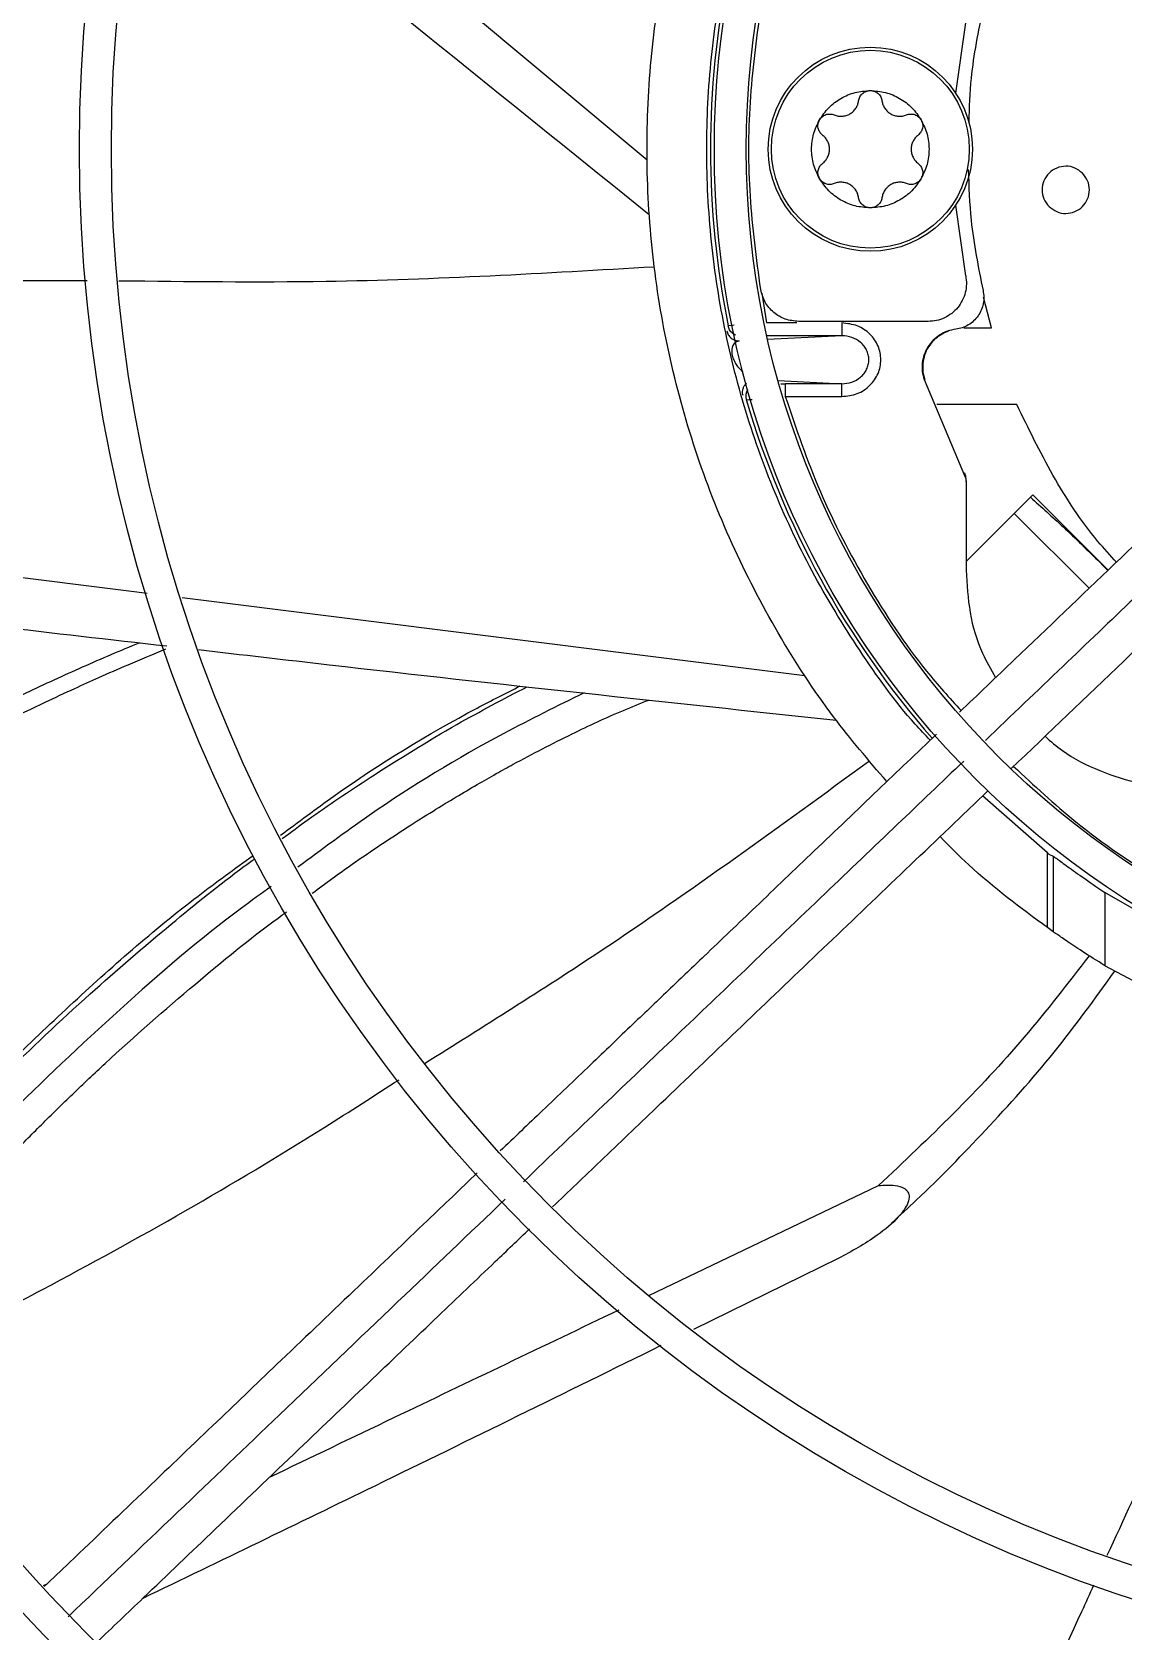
# Model space of a CAD drawing. Header units: inches. Extents: x 1229 to 1453, y -1023 to -720.
# Drawn here: x 1402.112 to 1405.478, y -749.833 to -744.899 of the extents above; entities that cross this region are included whole.
import ezdxf

# ---------------------------------------------------------------- set-up
doc = ezdxf.new("R2010")
doc.units = ezdxf.units.IN
doc.header["$MEASUREMENT"] = 0

msp = doc.modelspace()

# ---------------------------------------------------------------- linework, layer by layer
at = {"color": 18, "linetype": 'Continuous', "lineweight": 25, "true_color": 0x000000}
for p, q in [((1402.5247, -744.0533), (1404.0092, -745.294)), ((1404.9613, -745.088), (1404.9922, -744.8704)), ((1404.9922, -745.6512), (1404.9613, -745.4336)), ((1404.3637, -745.7049), (1404.378, -745.7969)), ((1405.072, -745.812), (1405.0468, -745.7168)), ((1404.8764, -745.7923), (1404.4762, -745.7923)), ((1404.4711, -745.7969), (1404.378, -745.7969)), ((1404.6103, -745.8363), (1404.3785, -745.8363)), ((1404.6103, -745.8363), (1404.3812, -745.8479)), ((1404.6103, -745.7969), (1404.6103, -745.8363)), ((1404.9869, -745.812), (1405.072, -745.812)), ((1404.4133, -745.9746), (1404.6103, -745.9845)), ((1404.4218, -745.9845), (1404.4357, -745.9845)), ((1404.6103, -745.9845), (1404.4357, -745.9845)), ((1404.8638, -745.9714), (1404.8658, -745.9711)), ((1404.8638, -745.9714), (1404.9889, -746.2679)), ((1404.4357, -746.0239), (1404.6103, -746.0239)), ((1405.15, -746.0482), (1404.9028, -746.0482)), ((1404.989, -746.2598), (1404.9889, -746.2679)), ((1404.9933, -746.286), (1404.9933, -746.2776)), ((1404.9933, -746.286), (1404.9933, -746.56)), ((1405.1996, -746.327), (1405.142, -746.3846)), ((1405.1996, -746.327), (1405.4319, -746.5594)), ((1405.142, -746.3846), (1404.9933, -746.5333)), ((1405.373, -746.6157), (1405.142, -746.3846)), ((1402.5748, -746.6436), (1404.4959, -746.885)), ((1405.2444, -747.4322), (1405.0443, -747.2565)), ((1405.2444, -747.6627), (1405.2444, -747.4322)), ((1405.2444, -747.4322), (1405.2488, -747.4357)), ((1405.2488, -747.4357), (1405.2622, -747.442)), ((1405.2622, -747.442), (1405.2622, -747.6754)), ((1405.7255, -747.729), (1405.4217, -747.5541)), ((1405.4217, -747.5541), (1405.4217, -747.7801)), ((1405.2622, -747.6754), (1405.2444, -747.6627)), ((1405.7255, -747.9423), (1405.4217, -747.7801)), ((1404.015, -748.7978), (1404.7232, -748.4587)), ((1404.599, -748.684), (1404.1526, -748.903)), ((1402.1471, -749.693), (1402.1585, -749.6875))]:
    msp.add_line(p, q, dxfattribs=at)
for centre, radius in [((1406.9618, -745.2608), 11.7126), ((1406.9618, -745.2608), 8.5704), ((1406.9618, -745.2608), 8.472), ((1406.9618, -745.2608), 6.6478), ((1406.9618, -745.2608), 6.5493), ((1406.9618, -745.2608), 4.7037), ((1406.9618, -745.2608), 4.6053), ((1406.9618, -745.2608), 2.745), ((1406.9618, -745.2608), 2.6465), ((1404.698, -745.2608), 0.315), ((1404.698, -745.2608), 0.3053)]:
    msp.add_circle(centre, radius, dxfattribs=at)
for centre, radius, start, end in [((1406.9618, -745.2608), 2.7569, 168.5929, 191.4071), ((1404.3531, -746.0225), 0.0394, 150.1073, 196.2689), ((1406.9618, -745.2608), 2.7569, 196.2782, 221.2445), ((1406.9618, -745.2608), 12.9331, 193.26667, 248.51312)]:
    msp.add_arc(centre, radius, start, end, dxfattribs=at)
for points, knots in [([(1395.2522, -745.2608), (1395.2571, -745.0053), (1395.2667, -744.4944), (1395.3447, -743.7313), (1395.4689, -742.9748), (1395.6432, -742.228), (1395.8657, -741.4942), (1396.1359, -740.7766), (1396.4523, -740.0781), (1396.8138, -739.4019), (1397.2187, -738.7507), (1397.6653, -738.1274), (1398.1518, -737.5347), (1398.676, -736.975), (1399.2356, -736.4508), (1399.8284, -735.9644), (1400.4517, -735.5177), (1401.1028, -735.1128), (1401.7791, -734.7513), (1402.4775, -734.4349), (1403.1952, -734.1648), (1403.929, -733.9422), (1404.6757, -733.7681), (1405.4323, -733.6432), (1406.1954, -733.568), (1406.9618, -733.5429), (1407.7282, -733.568), (1408.4913, -733.6432), (1409.2478, -733.7681), (1409.9946, -733.9422), (1410.7284, -734.1648), (1411.446, -734.4349), (1412.1445, -734.7513), (1412.8207, -735.1128), (1413.4719, -735.5177), (1414.0952, -735.9644), (1414.6879, -736.4508), (1415.2476, -736.975), (1415.7717, -737.5347), (1416.2582, -738.1274), (1416.7048, -738.7507), (1417.1098, -739.4019), (1417.4712, -740.0781), (1417.7877, -740.7766), (1418.0578, -741.4942), (1418.2803, -742.228), (1418.4547, -742.9748), (1418.5788, -743.7313), (1418.6568, -744.4944), (1418.6665, -745.0053), (1418.6713, -745.2608)], [0, 0, 0, 0, 0.020833, 0.041667, 0.0625, 0.083333, 0.104167, 0.125, 0.145833, 0.166667, 0.1875, 0.208333, 0.229167, 0.25, 0.270833, 0.291667, 0.3125, 0.333333, 0.354167, 0.375, 0.395833, 0.416667, 0.4375, 0.458333, 0.479167, 0.5, 0.520833, 0.541667, 0.5625, 0.583333, 0.604167, 0.625, 0.645833, 0.666667, 0.6875, 0.708333, 0.729167, 0.75, 0.770833, 0.791667, 0.8125, 0.833333, 0.854167, 0.875, 0.895833, 0.916667, 0.9375, 0.958333, 0.979167, 1, 1, 1, 1]), ([(1404.7487, -747.2122), (1404.6926, -747.1466), (1404.5693, -747.0025), (1404.4097, -746.7557), (1404.2665, -746.4803), (1404.1536, -746.1909), (1404.0716, -745.8914), (1404.0214, -745.5849), (1404.0036, -745.2748), (1404.0184, -744.9646), (1404.0657, -744.6577), (1404.1449, -744.3573), (1404.2552, -744.0671), (1404.395, -743.7896), (1404.5646, -743.5298), (1404.714, -743.3362), (1404.8142, -743.2379), (1404.8406, -743.2121)], [0, 0, 0, 0, 0.05882, 0.129282, 0.199743, 0.270205, 0.340667, 0.411128, 0.48159, 0.552051, 0.622513, 0.692975, 0.763436, 0.833898, 0.904359, 0.974821, 1, 1, 1, 1]), ([(1404.8824, -747.0845), (1404.8669, -747.0681), (1404.7863, -746.9826), (1404.6623, -746.8087), (1404.5138, -746.5652), (1404.3931, -746.3062), (1404.2991, -746.0366), (1404.2335, -745.7587), (1404.1967, -745.4755), (1404.1893, -745.19), (1404.2113, -744.9053), (1404.2624, -744.6243), (1404.3422, -744.3501), (1404.4498, -744.0856), (1404.5836, -743.8331), (1404.7445, -743.5976), (1404.8735, -743.4341), (1404.9545, -743.3563), (1404.9669, -743.3443)], [0, 0, 0, 0, 0.016441, 0.085793, 0.155147, 0.2245, 0.293853, 0.363206, 0.432559, 0.501912, 0.571266, 0.640619, 0.709972, 0.779325, 0.848678, 0.918031, 0.987384, 1, 1, 1, 1]), ([(1404.016, -745.4631), (1403.6073, -745.1342), (1403.0936, -744.7208), (1402.5842, -744.3029), (1402.48, -744.2174)], [0, 0, 0, 0, 0.7955294, 1, 1, 1, 1]), ([(1404.3597, -745.6936), (1404.347, -745.5978), (1404.3216, -745.4062), (1404.3216, -745.1154), (1404.347, -744.9238), (1404.3597, -744.828)], [0, 0, 0, 0, 0.333333, 0.666667, 1, 1, 1, 1]), ([(1405.0457, -744.8248), (1405.0309, -744.8968), (1405.0071, -745.0131), (1405.003, -745.1316), (1405.0014, -745.1768)], [0, 0, 0, 0, 0.618438, 1, 1, 1, 1]), ([(1404.5411, -745.1702), (1404.5501, -745.1571), (1404.568, -745.131), (1404.6065, -745.1024), (1404.6505, -745.0833), (1404.6822, -745.0809), (1404.698, -745.0797)], [0, 0, 0, 0, 0.25, 0.50001, 0.750001, 1, 1, 1, 1]), ([(1404.662, -745.1112), (1404.6631, -745.1069), (1404.6651, -745.0984), (1404.6736, -745.0882), (1404.6849, -745.0811), (1404.6936, -745.0802), (1404.698, -745.0797)], [0, 0, 0, 0, 0.25, 0.500031, 0.75007, 1, 1, 1, 1]), ([(1404.698, -745.0797), (1404.7023, -745.0802), (1404.711, -745.0811), (1404.7223, -745.0882), (1404.7309, -745.0984), (1404.7329, -745.1069), (1404.7339, -745.1112)], [0, 0, 0, 0, 0.249996, 0.500014, 0.750022, 1, 1, 1, 1]), ([(1404.698, -745.0797), (1404.7138, -745.0809), (1404.7454, -745.0833), (1404.7894, -745.1024), (1404.828, -745.131), (1404.8459, -745.1571), (1404.8548, -745.1702)], [0, 0, 0, 0, 0.250018, 0.500003, 0.750006, 1, 1, 1, 1]), ([(1404.5411, -745.1702), (1404.5437, -745.1667), (1404.5489, -745.1596), (1404.5607, -745.1534), (1404.5738, -745.1511), (1404.5822, -745.1536), (1404.5864, -745.1549)], [0, 0, 0, 0, 0.249989, 0.499993, 0.750051, 1, 1, 1, 1]), ([(1404.5864, -745.1549), (1404.5904, -745.1562), (1404.5984, -745.1589), (1404.6111, -745.1594), (1404.6236, -745.1571), (1404.6352, -745.1521), (1404.6454, -745.1445), (1404.6536, -745.1348), (1404.6596, -745.1236), (1404.6612, -745.1153), (1404.662, -745.1112)], [0, 0, 0, 0, 0.125008, 0.250001, 0.375007, 0.500004, 0.625003, 0.750012, 0.874992, 1, 1, 1, 1]), ([(1404.7339, -745.1112), (1404.7348, -745.1153), (1404.7364, -745.1236), (1404.7424, -745.1348), (1404.7506, -745.1445), (1404.7608, -745.1521), (1404.7724, -745.1571), (1404.7849, -745.1594), (1404.7976, -745.1589), (1404.8056, -745.1562), (1404.8096, -745.1549)], [0, 0, 0, 0, 0.125008, 0.249988, 0.374997, 0.499996, 0.624993, 0.749999, 0.874992, 1, 1, 1, 1]), ([(1404.8096, -745.1549), (1404.8138, -745.1536), (1404.8222, -745.1511), (1404.8353, -745.1534), (1404.8471, -745.1596), (1404.8523, -745.1667), (1404.8548, -745.1702)], [0, 0, 0, 0, 0.2499487, 0.5000075, 0.7500107, 1, 1, 1, 1]), ([(1404.5411, -745.3513), (1404.5343, -745.3371), (1404.5205, -745.3085), (1404.5151, -745.2608), (1404.5205, -745.2131), (1404.5343, -745.1845), (1404.5411, -745.1702)], [0, 0, 0, 0, 0.25, 0.5, 0.75, 1, 1, 1, 1]), ([(1404.5504, -745.2171), (1404.5473, -745.2141), (1404.5409, -745.2081), (1404.5363, -745.1956), (1404.5358, -745.1822), (1404.5394, -745.1742), (1404.5411, -745.1702)], [0, 0, 0, 0, 0.24999, 0.499996, 0.749992, 1, 1, 1, 1]), ([(1404.8548, -745.1702), (1404.8566, -745.1742), (1404.8602, -745.1822), (1404.8597, -745.1956), (1404.855, -745.2081), (1404.8487, -745.2141), (1404.8455, -745.2171)], [0, 0, 0, 0, 0.250008, 0.500004, 0.75001, 1, 1, 1, 1]), ([(1404.8548, -745.1702), (1404.8617, -745.1845), (1404.8754, -745.2131), (1404.8809, -745.2608), (1404.8754, -745.3085), (1404.8617, -745.3371), (1404.8548, -745.3513)], [0, 0, 0, 0, 0.25, 0.5, 0.75, 1, 1, 1, 1]), ([(1404.5504, -745.3045), (1404.5536, -745.3017), (1404.5599, -745.2961), (1404.5667, -745.2853), (1404.571, -745.2734), (1404.5724, -745.2608), (1404.571, -745.2482), (1404.5667, -745.2363), (1404.5599, -745.2255), (1404.5536, -745.2199), (1404.5504, -745.2171)], [0, 0, 0, 0, 0.125011, 0.250004, 0.375001, 0.5, 0.624999, 0.749996, 0.874989, 1, 1, 1, 1]), ([(1404.8455, -745.2171), (1404.8424, -745.2199), (1404.836, -745.2255), (1404.8293, -745.2363), (1404.825, -745.2482), (1404.8235, -745.2608), (1404.825, -745.2734), (1404.8293, -745.2853), (1404.836, -745.2961), (1404.8424, -745.3017), (1404.8455, -745.3045)], [0, 0, 0, 0, 0.125011, 0.250004, 0.375001, 0.5, 0.624999, 0.749996, 0.874989, 1, 1, 1, 1]), ([(1418.6713, -745.2608), (1418.6665, -745.5163), (1418.6568, -746.0272), (1418.5788, -746.7903), (1418.4547, -747.5468), (1418.2803, -748.2936), (1418.0578, -749.0274), (1417.7877, -749.745), (1417.4712, -750.4435), (1417.1098, -751.1197), (1416.7048, -751.7709), (1416.2582, -752.3942), (1415.7717, -752.9869), (1415.2476, -753.5466), (1414.6879, -754.0708), (1414.0952, -754.5572), (1413.4719, -755.0039), (1412.8207, -755.4088), (1412.1445, -755.7703), (1411.446, -756.0867), (1410.7284, -756.3568), (1409.9946, -756.5794), (1409.2478, -756.7535), (1408.4913, -756.8784), (1407.7282, -756.9536), (1406.9618, -756.9787), (1406.1954, -756.9536), (1405.4323, -756.8784), (1404.6757, -756.7535), (1403.929, -756.5794), (1403.1952, -756.3568), (1402.4775, -756.0867), (1401.7791, -755.7702), (1401.1028, -755.4088), (1400.4517, -755.0039), (1399.8284, -754.5572), (1399.2356, -754.0708), (1398.676, -753.5466), (1398.1518, -752.9869), (1397.6653, -752.3942), (1397.2187, -751.7709), (1396.8138, -751.1197), (1396.4523, -750.4435), (1396.1359, -749.745), (1395.8657, -749.0274), (1395.6432, -748.2936), (1395.4689, -747.5468), (1395.3447, -746.7903), (1395.2667, -746.0272), (1395.2571, -745.5163), (1395.2522, -745.2608)], [0, 0, 0, 0, 0.020833, 0.041667, 0.0625, 0.083333, 0.104167, 0.125, 0.145833, 0.166667, 0.1875, 0.208333, 0.229167, 0.25, 0.270833, 0.291667, 0.3125, 0.333333, 0.354167, 0.375, 0.395833, 0.416667, 0.4375, 0.458333, 0.479167, 0.5, 0.520833, 0.541667, 0.5625, 0.583333, 0.604167, 0.625, 0.645833, 0.666667, 0.6875, 0.708333, 0.729167, 0.75, 0.770833, 0.791667, 0.8125, 0.833333, 0.854167, 0.875, 0.895833, 0.916667, 0.9375, 0.958333, 0.979167, 1, 1, 1, 1]), ([(1404.5411, -745.3513), (1404.5394, -745.3474), (1404.5358, -745.3394), (1404.5363, -745.326), (1404.5409, -745.3135), (1404.5473, -745.3075), (1404.5504, -745.3045)], [0, 0, 0, 0, 0.250008, 0.500004, 0.75001, 1, 1, 1, 1]), ([(1404.8455, -745.3045), (1404.8487, -745.3075), (1404.855, -745.3135), (1404.8597, -745.326), (1404.8602, -745.3394), (1404.8566, -745.3474), (1404.8548, -745.3513)], [0, 0, 0, 0, 0.24999, 0.499996, 0.749992, 1, 1, 1, 1]), ([(1405.0002, -745.3235), (1405.0019, -745.3759), (1405.006, -745.5015), (1405.0311, -745.6248), (1405.0457, -745.6967)], [0, 0, 0, 0, 0.416577, 1, 1, 1, 1]), ([(1405.3524, -745.3346), (1405.3449, -745.3286), (1405.3299, -745.3167), (1405.3008, -745.3114), (1405.2723, -745.317), (1405.2481, -745.3332), (1405.2318, -745.3575), (1405.2263, -745.386), (1405.2315, -745.415), (1405.2434, -745.4301), (1405.2494, -745.4376)], [0, 0, 0, 0, 0.124989, 0.249992, 0.374996, 0.500002, 0.625002, 0.750001, 0.875, 1, 1, 1, 1]), ([(1405.2494, -745.4376), (1405.2569, -745.4435), (1405.2719, -745.4555), (1405.301, -745.4607), (1405.3295, -745.4551), (1405.3537, -745.4389), (1405.37, -745.4146), (1405.3755, -745.3862), (1405.3703, -745.3571), (1405.3584, -745.3421), (1405.3524, -745.3346)], [0, 0, 0, 0, 0.125005, 0.250008, 0.37501, 0.499998, 0.624997, 0.749999, 0.875001, 1, 1, 1, 1]), ([(1404.698, -745.4419), (1404.6822, -745.4407), (1404.6505, -745.4383), (1404.6065, -745.4192), (1404.568, -745.3906), (1404.5501, -745.3644), (1404.5411, -745.3513)], [0, 0, 0, 0, 0.2499995, 0.4999904, 0.7499998, 1, 1, 1, 1]), ([(1404.5864, -745.3667), (1404.5822, -745.368), (1404.5738, -745.3705), (1404.5607, -745.3682), (1404.5489, -745.362), (1404.5437, -745.3549), (1404.5411, -745.3513)], [0, 0, 0, 0, 0.249949, 0.500007, 0.750011, 1, 1, 1, 1]), ([(1404.662, -745.4104), (1404.6612, -745.4063), (1404.6596, -745.398), (1404.6536, -745.3868), (1404.6454, -745.3771), (1404.6352, -745.3695), (1404.6236, -745.3645), (1404.6111, -745.3622), (1404.5984, -745.3627), (1404.5904, -745.3654), (1404.5864, -745.3667)], [0, 0, 0, 0, 0.125008, 0.249988, 0.374997, 0.499996, 0.624993, 0.749999, 0.874992, 1, 1, 1, 1]), ([(1404.8548, -745.3513), (1404.8459, -745.3644), (1404.828, -745.3906), (1404.7894, -745.4192), (1404.7454, -745.4383), (1404.7138, -745.4407), (1404.698, -745.4419)], [0, 0, 0, 0, 0.249994, 0.499997, 0.749982, 1, 1, 1, 1]), ([(1404.8096, -745.3667), (1404.8056, -745.3654), (1404.7976, -745.3627), (1404.7849, -745.3622), (1404.7724, -745.3645), (1404.7608, -745.3695), (1404.7506, -745.3771), (1404.7424, -745.3868), (1404.7364, -745.398), (1404.7348, -745.4063), (1404.7339, -745.4104)], [0, 0, 0, 0, 0.125008, 0.250001, 0.375007, 0.500004, 0.625003, 0.750012, 0.874992, 1, 1, 1, 1]), ([(1404.8548, -745.3513), (1404.8523, -745.3549), (1404.8471, -745.362), (1404.8353, -745.3682), (1404.8222, -745.3705), (1404.8138, -745.368), (1404.8096, -745.3667)], [0, 0, 0, 0, 0.249989, 0.499993, 0.750051, 1, 1, 1, 1]), ([(1404.698, -745.4419), (1404.6936, -745.4414), (1404.6849, -745.4405), (1404.6736, -745.4334), (1404.6651, -745.4232), (1404.6631, -745.4147), (1404.662, -745.4104)], [0, 0, 0, 0, 0.249996, 0.500013, 0.750022, 1, 1, 1, 1]), ([(1404.7339, -745.4104), (1404.7329, -745.4147), (1404.7309, -745.4232), (1404.7223, -745.4334), (1404.711, -745.4405), (1404.7023, -745.4414), (1404.698, -745.4419)], [0, 0, 0, 0, 0.249999, 0.50003, 0.75007, 1, 1, 1, 1]), ([(1400.4224, -745.5594), (1400.6169, -745.5794), (1401.1448, -745.6338), (1401.7657, -745.6671), (1402.1912, -745.6664), (1402.2816, -745.6663)], [0, 0, 0, 0, 0.314824, 0.854464, 1, 1, 1, 1]), ([(1402.3797, -745.6665), (1402.5928, -745.6689), (1403.1438, -745.6752), (1403.6939, -745.643), (1404.0313, -745.6232)], [0, 0, 0, 0, 0.386729, 1, 1, 1, 1]), ([(1404.4762, -745.7923), (1404.4624, -745.7909), (1404.4347, -745.788), (1404.3984, -745.766), (1404.3707, -745.7339), (1404.3634, -745.707), (1404.3597, -745.6936)], [0, 0, 0, 0, 0.250009, 0.500005, 0.749994, 1, 1, 1, 1]), ([(1404.9922, -745.6512), (1404.9934, -745.6599), (1404.9956, -745.6771), (1404.9918, -745.7032), (1404.9827, -745.7278), (1404.9684, -745.7498), (1404.9496, -745.7681), (1404.9273, -745.7818), (1404.9024, -745.7906), (1404.8851, -745.7917), (1404.8764, -745.7923)], [0, 0, 0, 0, 0.125001, 0.250001, 0.374998, 0.500001, 0.625014, 0.749999, 0.875017, 1, 1, 1, 1]), ([(1405.0457, -745.6967), (1405.0468, -745.7035), (1405.0491, -745.7171), (1405.0469, -745.7378), (1405.0409, -745.7575), (1405.0308, -745.7756), (1405.0172, -745.7913), (1405.0006, -745.8036), (1404.9819, -745.8126), (1404.9684, -745.8151), (1404.9616, -745.8163)], [0, 0, 0, 0, 0.124963, 0.249993, 0.374924, 0.499989, 0.624924, 0.749981, 0.874946, 1, 1, 1, 1]), ([(1406.3223, -745.7086), (1406.2966, -745.7331), (1406.2387, -745.7884), (1406.1488, -745.8743), (1406.0525, -745.9664), (1405.9553, -746.0593), (1405.8569, -746.1533), (1405.6887, -746.314), (1405.4505, -746.5416), (1405.1891, -746.7914), (1405.0297, -746.9438), (1404.9731, -746.9978)], [0, 0, 0, 0, 0.05711, 0.128549, 0.199694, 0.271209, 0.344556, 0.418387, 0.645032, 0.874058, 1, 1, 1, 1]), ([(1404.2549, -745.8209), (1404.2561, -745.8251), (1404.2588, -745.8337), (1404.2681, -745.844), (1404.2801, -745.851), (1404.2891, -745.8519), (1404.2934, -745.8523)], [0, 0, 0, 0, 0.242701, 0.500196, 0.757576, 1, 1, 1, 1]), ([(1404.2775, -745.8042), (1404.2741, -745.8045), (1404.2617, -745.8055), (1404.2603, -745.8058), (1404.2593, -745.8061)], [0, 0, 0, 0, 0.270825, 1, 1, 1, 1]), ([(1404.2828, -745.8343), (1404.2794, -745.8326), (1404.2718, -745.829), (1404.2632, -745.8188), (1404.2606, -745.8102), (1404.2593, -745.8061)], [0, 0, 0, 0, 0.296439, 0.658772, 1, 1, 1, 1]), ([(1404.6103, -746.0239), (1404.6265, -746.0221), (1404.6583, -746.0186), (1404.6983, -745.9917), (1404.7202, -745.9601), (1404.7289, -745.932), (1404.7311, -745.9104), (1404.7289, -745.8888), (1404.7202, -745.8607), (1404.6983, -745.8291), (1404.6583, -745.8022), (1404.6265, -745.7987), (1404.6103, -745.7969)], [0, 0, 0, 0, 0.13208, 0.259807, 0.381605, 0.440901, 0.500003, 0.559051, 0.618404, 0.740194, 0.86792, 1, 1, 1, 1]), ([(1404.6103, -745.9845), (1404.6208, -745.9835), (1404.6416, -745.9816), (1404.6647, -745.9679), (1404.679, -745.9531), (1404.6871, -745.94), (1404.6922, -745.9256), (1404.6939, -745.9104), (1404.6922, -745.8952), (1404.6871, -745.8808), (1404.679, -745.8677), (1404.6647, -745.8529), (1404.6416, -745.8392), (1404.6208, -745.8373), (1404.6103, -745.8363)], [0, 0, 0, 0, 0.127646, 0.253731, 0.316129, 0.377882, 0.439094, 0.5, 0.560906, 0.622118, 0.683871, 0.746269, 0.872354, 1, 1, 1, 1]), ([(1404.9616, -745.8163), (1404.953, -745.8179), (1404.9357, -745.8211), (1404.912, -745.8331), (1404.8914, -745.8495), (1404.8749, -745.8702), (1404.8634, -745.8939), (1404.8575, -745.9196), (1404.857, -745.9461), (1404.8615, -745.963), (1404.8638, -745.9714)], [0, 0, 0, 0, 0.125215, 0.25039, 0.375498, 0.500529, 0.625476, 0.750352, 0.875182, 1, 1, 1, 1]), ([(1404.9395, -745.8215), (1404.9393, -745.8215), (1404.9308, -745.8235), (1404.915, -745.8323), (1404.8936, -745.8485), (1404.8764, -745.8703), (1404.8646, -745.8954), (1404.8592, -745.9218), (1404.8593, -745.9475), (1404.8637, -745.9635), (1404.8658, -745.9711)], [0, 0, 0, 0, 0.002793, 0.141481, 0.287565, 0.43758, 0.587496, 0.733301, 0.871597, 1, 1, 1, 1]), ([(1404.8812, -745.8656), (1404.8819, -745.8644), (1404.8868, -745.8561), (1404.8997, -745.8438), (1404.9188, -745.8296), (1404.9331, -745.824), (1404.9401, -745.8212)], [0, 0, 0, 0, 0.0563013, 0.3807842, 0.6971078, 1, 1, 1, 1]), ([(1406.395, -745.8024), (1406.3593, -745.8365), (1406.278, -745.9143), (1406.154, -746.0327), (1406.0167, -746.164), (1405.8683, -746.3057), (1405.6981, -746.4684), (1405.5037, -746.6542), (1405.2859, -746.8623), (1405.1328, -747.0086), (1405.053, -747.0848)], [0, 0, 0, 0, 0.079852, 0.181674, 0.276801, 0.38677, 0.51305, 0.657293, 0.821408, 1, 1, 1, 1]), ([(1404.2934, -745.8523), (1404.2899, -745.8531), (1404.2828, -745.8548), (1404.2748, -745.8642), (1404.27, -745.8743), (1404.2704, -745.8877), (1404.2709, -745.8916), (1404.2714, -745.8948), (1404.2722, -745.8982), (1404.2731, -745.9016), (1404.2742, -745.9047), (1404.2765, -745.911), (1404.2816, -745.9213), (1404.2924, -745.9375), (1404.2997, -745.9431), (1404.3048, -745.947)], [0, 0, 0, 0, 0.207855, 0.412922, 0.557567, 0.578568, 0.588222, 0.597281, 0.606001, 0.614865, 0.624252, 0.634271, 0.678704, 0.77663, 1, 1, 1, 1]), ([(1404.8652, -745.9713), (1404.8621, -745.9573), (1404.8574, -745.9356), (1404.862, -745.9055), (1404.8692, -745.8837), (1404.8775, -745.8713), (1404.8812, -745.8656)], [0, 0, 0, 0, 0.3849198, 0.5963778, 0.8156775, 1, 1, 1, 1]), ([(1405.1329, -747.1719), (1405.2486, -747.0613), (1405.4743, -746.8457), (1405.809, -746.5258), (1406.056, -746.2897), (1406.2204, -746.1326), (1406.3026, -746.0541), (1406.3904, -745.9702), (1406.4508, -745.9124), (1406.4846, -745.8802)], [0, 0, 0, 0, 0.2572, 0.501376, 0.742891, 0.8052, 0.866002, 0.925153, 1, 1, 1, 1]), ([(1404.3055, -746.0212), (1404.3049, -746.0186), (1404.3037, -746.013), (1404.3041, -746.004), (1404.3068, -745.995), (1404.3109, -745.9873), (1404.3148, -745.9836), (1404.3164, -745.9821)], [0, 0, 0, 0, 0.1921485, 0.4004673, 0.6211874, 0.8486075, 1, 1, 1, 1]), ([(1404.4357, -745.9845), (1404.4357, -745.9852), (1404.4357, -745.9865), (1404.4357, -745.9957), (1404.4357, -746.0086), (1404.4357, -746.0188), (1404.4357, -746.0239)], [0, 0, 0, 0, 0.2500041, 0.4999999, 0.7499969, 1, 1, 1, 1]), ([(1404.6103, -746.0239), (1404.6103, -746.0188), (1404.6103, -746.0086), (1404.6103, -745.9957), (1404.6103, -745.9865), (1404.6103, -745.9852), (1404.6103, -745.9845)], [0, 0, 0, 0, 0.2500031, 0.5000001, 0.7499959, 1, 1, 1, 1]), ([(1404.3154, -746.0336), (1404.3169, -746.0336), (1404.3192, -746.0337), (1404.33, -746.0329), (1404.3331, -746.0327)], [0, 0, 0, 0, 0.7037932, 1, 1, 1, 1]), ([(1404.4357, -746.0239), (1404.4692, -746.1229), (1404.5371, -746.323), (1404.6861, -746.6063), (1404.8327, -746.8331), (1404.9418, -746.9533), (1404.978, -746.9932)], [0, 0, 0, 0, 0.279586, 0.565486, 0.855754, 1, 1, 1, 1]), ([(1405.4571, -746.5353), (1405.4378, -746.514), (1405.3632, -746.4317), (1405.2569, -746.2693), (1405.1855, -746.1217), (1405.15, -746.0482)], [0, 0, 0, 0, 0.148915, 0.576562, 1, 1, 1, 1]), ([(1404.9889, -746.2679), (1404.9902, -746.2708), (1404.9927, -746.2766), (1404.9931, -746.2829), (1404.9933, -746.286)], [0, 0, 0, 0, 0.499793, 1, 1, 1, 1]), ([(1404.9933, -746.2776), (1404.9931, -746.2745), (1404.9927, -746.2683), (1404.9902, -746.2626), (1404.989, -746.2598)], [0, 0, 0, 0, 0.500006, 1, 1, 1, 1]), ([(1405.192, -746.3346), (1405.2258, -746.3649), (1405.2987, -746.4306), (1405.3773, -746.5071), (1405.4228, -746.5523), (1405.4309, -746.5603)], [0, 0, 0, 0, 0.414437, 0.895928, 1, 1, 1, 1]), ([(1400.5169, -746.3866), (1400.5563, -746.3915), (1401.2054, -746.4721), (1401.8561, -746.5536), (1402.4673, -746.6302)], [0, 0, 0, 0, 0.060687, 1, 1, 1, 1]), ([(1402.528, -746.7945), (1402.1754, -746.7542), (1401.5141, -746.6786), (1400.8547, -746.5981), (1400.5469, -746.5606)], [0, 0, 0, 0, 0.533249, 1, 1, 1, 1]), ([(1404.9933, -746.56), (1404.9959, -746.6037), (1405.0012, -746.6911), (1405.0341, -746.8041), (1405.0702, -746.8667), (1405.0845, -746.8914)], [0, 0, 0, 0, 0.377261, 0.754522, 1, 1, 1, 1]), ([(1402.4421, -746.7846), (1402.4131, -746.7966), (1402.3543, -746.8208), (1402.2669, -746.8592), (1402.1794, -746.8986), (1402.0927, -746.9391), (1402.0066, -746.9806), (1401.9213, -747.0231), (1401.8368, -747.0665), (1401.753, -747.1109), (1401.6543, -747.1647), (1401.5327, -747.2337), (1401.381, -747.3242), (1401.2076, -747.4342), (1401.036, -747.5497), (1400.9251, -747.6324), (1400.8767, -747.6685)], [0, 0, 0, 0, 0.052483, 0.105932, 0.159241, 0.212409, 0.265434, 0.318317, 0.371058, 0.423656, 0.476108, 0.55818, 0.65612, 0.769934, 0.899624, 1, 1, 1, 1]), ([(1400.8969, -747.7232), (1400.9617, -747.6741), (1401.1519, -747.53), (1401.491, -747.3156), (1401.8115, -747.1361), (1402.0351, -747.0233), (1402.1453, -746.9701), (1402.2377, -746.927), (1402.3231, -746.8884), (1402.4167, -746.8473), (1402.4858, -746.8185), (1402.5247, -746.8023)], [0, 0, 0, 0, 0.129763, 0.381429, 0.640209, 0.716835, 0.782155, 0.836167, 0.879949, 0.932419, 1, 1, 1, 1]), ([(1404.593, -747.0236), (1404.0714, -746.9679), (1403.4149, -746.8977), (1402.7596, -746.8214), (1402.625, -746.8058)], [0, 0, 0, 0, 0.7945498, 1, 1, 1, 1]), ([(1402.8784, -747.3778), (1402.9329, -747.3369), (1403.1261, -747.1919), (1403.375, -747.0398), (1403.5737, -746.9394), (1403.6181, -746.917)], [0, 0, 0, 0, 0.233458, 0.828535, 1, 1, 1, 1]), ([(1402.8838, -747.3877), (1402.9103, -747.3681), (1402.9988, -747.3027), (1403.1773, -747.1835), (1403.4013, -747.0437), (1403.5667, -746.9573), (1403.6394, -746.9193)], [0, 0, 0, 0, 0.110551, 0.370365, 0.72305, 1, 1, 1, 1]), ([(1403.8147, -746.9385), (1403.7317, -746.9792), (1403.5031, -747.0915), (1403.208, -747.2717), (1403.0048, -747.4223), (1402.9321, -747.4761)], [0, 0, 0, 0, 0.2679323, 0.7381543, 1, 1, 1, 1]), ([(1402.9761, -747.5565), (1403.0168, -747.5264), (1403.0865, -747.4749), (1403.1857, -747.4078), (1403.269, -747.3531), (1403.3464, -747.3042), (1403.4178, -747.2607), (1403.483, -747.2223), (1403.5417, -747.1888), (1403.6384, -747.1352), (1403.7682, -747.0684), (1403.9082, -747.0029), (1403.9884, -746.9709), (1404.0147, -746.9604)], [0, 0, 0, 0, 0.126707, 0.2164, 0.299415, 0.375758, 0.445433, 0.50844, 0.56479, 0.614482, 0.784764, 0.929388, 1, 1, 1, 1]), ([(1404.9019, -747.0659), (1404.8417, -747.1234), (1404.716, -747.2435), (1404.5302, -747.4211), (1404.3515, -747.5919), (1404.2038, -747.733), (1404.0776, -747.8536), (1403.9606, -747.9654), (1403.8288, -748.0914), (1403.6923, -748.2218), (1403.5996, -748.3104), (1403.5562, -748.3518)], [0, 0, 0, 0, 0.133746, 0.279588, 0.413663, 0.531738, 0.608753, 0.695126, 0.792781, 0.902958, 1, 1, 1, 1]), ([(1405.237, -747.0724), (1405.2545, -747.0877), (1405.305, -747.1317), (1405.4053, -747.1814), (1405.531, -747.222), (1405.6187, -747.2269), (1405.6626, -747.2293)], [0, 0, 0, 0, 0.150102, 0.433397, 0.716699, 1, 1, 1, 1]), ([(1403.3229, -748.0816), (1403.5046, -747.9677), (1403.9727, -747.6744), (1404.4193, -747.349), (1404.6924, -747.15)], [0, 0, 0, 0, 0.388294, 1, 1, 1, 1]), ([(1404.986, -747.1489), (1404.9181, -747.2138), (1404.7755, -747.3501), (1404.5509, -747.5646), (1404.3241, -747.7814), (1404.0959, -747.9995), (1403.8675, -748.2177), (1403.7096, -748.3686), (1403.6276, -748.447)], [0, 0, 0, 0, 0.1497372, 0.3141488, 0.4951245, 0.6503524, 0.8182344, 1, 1, 1, 1]), ([(1405.14, -747.1651), (1405.2026, -747.2236), (1405.3444, -747.3562), (1405.595, -747.5241), (1405.8609, -747.6676), (1406.0429, -747.7317), (1406.1242, -747.7604)], [0, 0, 0, 0, 0.22136, 0.501461, 0.77735, 1, 1, 1, 1]), ([(1403.7173, -748.5246), (1403.7666, -748.4775), (1403.8733, -748.3756), (1404.1361, -748.1244), (1404.5099, -747.7673), (1404.8515, -747.4408), (1405.0369, -747.2636), (1405.0619, -747.2397)], [0, 0, 0, 0, 0.11035, 0.238589, 0.587584, 0.944376, 1, 1, 1, 1]), ([(1405.2444, -747.6627), (1405.161, -747.6012), (1405.0441, -747.5149), (1404.9424, -747.4115), (1404.9132, -747.3819)], [0, 0, 0, 0, 0.713012, 1, 1, 1, 1]), ([(1401.4315, -748.7607), (1401.4561, -748.728), (1401.5863, -748.5549), (1401.8515, -748.2671), (1402.2243, -747.9005), (1402.5394, -747.624), (1402.7369, -747.4812), (1402.794, -747.44)], [0, 0, 0, 0, 0.064155, 0.338902, 0.613661, 0.888436, 1, 1, 1, 1]), ([(1401.4376, -748.771), (1401.4454, -748.7612), (1401.4772, -748.7207), (1401.5343, -748.6516), (1401.6081, -748.5643), (1401.7131, -748.4442), (1401.8487, -748.2964), (1402.0503, -748.0906), (1402.2786, -747.8746), (1402.5295, -747.6597), (1402.7, -747.5219), (1402.7879, -747.4579), (1402.7986, -747.4501)], [0, 0, 0, 0, 0.019567, 0.080793, 0.140643, 0.199118, 0.331502, 0.456248, 0.653121, 0.827364, 0.97898, 1, 1, 1, 1]), ([(1405.2622, -747.442), (1405.2648, -747.4437), (1405.2702, -747.4473), (1405.3013, -747.4702), (1405.3504, -747.5058), (1405.397, -747.5375), (1405.4217, -747.5541)], [0, 0, 0, 0, 0.217088, 0.450003, 0.710031, 1, 1, 1, 1]), ([(1402.8498, -747.5358), (1402.8189, -747.5579), (1402.6562, -747.6744), (1402.3809, -747.9123), (1402.0257, -748.2481), (1401.7277, -748.5647), (1401.5593, -748.7783), (1401.4925, -748.863)], [0, 0, 0, 0, 0.060045, 0.316961, 0.573933, 0.831058, 1, 1, 1, 1]), ([(1401.5486, -748.9414), (1401.6275, -748.8417), (1401.7323, -748.7093), (1401.8725, -748.552), (1401.9585, -748.4583), (1402.048, -748.3642), (1402.1411, -748.2698), (1402.2377, -748.1752), (1402.3938, -748.0278), (1402.6034, -747.8447), (1402.7913, -747.6906), (1402.888, -747.6205), (1402.8966, -747.6143)], [0, 0, 0, 0, 0.200081, 0.265506, 0.33241, 0.40079, 0.470643, 0.541969, 0.614762, 0.810431, 0.983024, 1, 1, 1, 1]), ([(1405.4217, -747.7801), (1405.3974, -747.7649), (1405.3509, -747.7359), (1405.3018, -747.7029), (1405.2703, -747.6811), (1405.2649, -747.6773), (1405.2622, -747.6754)], [0, 0, 0, 0, 0.283639, 0.542516, 0.778331, 1, 1, 1, 1]), ([(1405.373, -747.7497), (1405.3075, -747.8344), (1405.1767, -748.0037), (1404.957, -748.2384), (1404.8011, -748.3853), (1404.7232, -748.4587)], [0, 0, 0, 0, 0.333469, 0.666768, 1, 1, 1, 1]), ([(1404.7636, -748.5743), (1404.7893, -748.5507), (1404.8892, -748.459), (1405.0587, -748.2849), (1405.2672, -748.053), (1405.391, -747.8821), (1405.4517, -747.7982)], [0, 0, 0, 0, 0.100824, 0.391078, 0.701056, 1, 1, 1, 1]), ([(1405.4289, -749.5991), (1405.5312, -749.3785), (1405.763, -748.8783), (1405.9625, -748.3643), (1406.074, -748.0769)], [0, 0, 0, 0, 0.441064, 1, 1, 1, 1]), ([(1401.6248, -749.0459), (1401.7983, -748.9581), (1402.2708, -748.7189), (1402.8104, -748.4116), (1403.1681, -748.1809), (1403.2442, -748.1319)], [0, 0, 0, 0, 0.313558, 0.85396, 1, 1, 1, 1]), ([(1403.4851, -748.4198), (1403.434, -748.4686), (1403.3122, -748.5851), (1403.1107, -748.7776), (1402.8943, -748.9844), (1402.6762, -749.1928), (1402.4584, -749.4009), (1402.2808, -749.5707), (1402.1757, -749.6711), (1402.1497, -749.696)], [0, 0, 0, 0, 0.114299, 0.272539, 0.451349, 0.599848, 0.762614, 0.941291, 1, 1, 1, 1]), ([(1404.7232, -748.4587), (1404.7409, -748.4574), (1404.7689, -748.4553), (1404.7971, -748.4632), (1404.8088, -748.4717), (1404.8141, -748.4783), (1404.8172, -748.486), (1404.8184, -748.499), (1404.8106, -748.5235), (1404.7784, -748.5652), (1404.708, -748.6246), (1404.6403, -748.6615), (1404.599, -748.684)], [0, 0, 0, 0, 0.124869, 0.19704, 0.22353, 0.248777, 0.273442, 0.298972, 0.365446, 0.477449, 0.681445, 1, 1, 1, 1]), ([(1403.5713, -748.5008), (1403.4611, -748.6061), (1403.2288, -748.8281), (1402.8924, -749.1496), (1402.5531, -749.4738), (1402.336, -749.6813), (1402.2231, -749.7892)], [0, 0, 0, 0, 0.244396, 0.515011, 0.747693, 1, 1, 1, 1]), ([(1402.3117, -749.8679), (1402.3594, -749.8223), (1402.481, -749.7061), (1402.6888, -749.5075), (1402.9248, -749.282), (1403.1538, -749.0631), (1403.3558, -748.8701), (1403.5172, -748.7159), (1403.6116, -748.6257), (1403.6469, -748.5919)], [0, 0, 0, 0, 0.107797, 0.274517, 0.468021, 0.638557, 0.78875, 0.92088, 1, 1, 1, 1]), ([(1402.8448, -749.3584), (1402.9726, -749.2971), (1403.3315, -749.125), (1403.6912, -748.9528), (1403.9228, -748.842)], [0, 0, 0, 0, 0.356134, 1, 1, 1, 1]), ([(1404.0519, -748.9525), (1403.7578, -749.0973), (1403.2254, -749.3596), (1402.692, -749.6173), (1402.4533, -749.7326)], [0, 0, 0, 0, 0.552418, 1, 1, 1, 1]), ([(1404.9373, -750.5914), (1405.0804, -750.3211), (1405.2376, -750.0241), (1405.3754, -749.7178), (1405.3877, -749.6903)], [0, 0, 0, 0, 0.910233, 1, 1, 1, 1])]:
    msp.add_open_spline(points, degree=3, knots=knots, dxfattribs=at)

doc.saveas('drawing.dxf')
